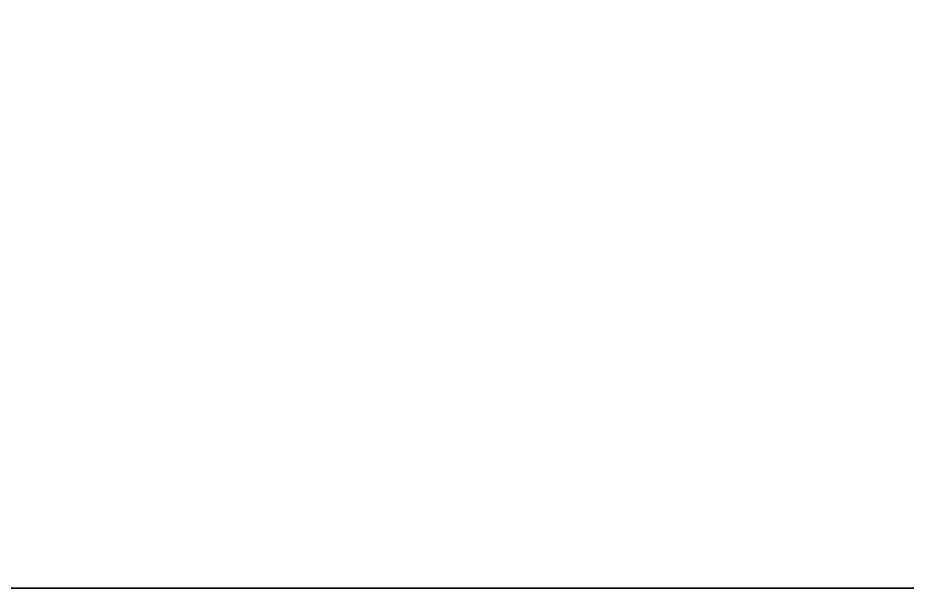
# Model space of a CAD drawing. Extents: x 0 to 4956, y -4930 to 0.
# Drawn here: x 211.33 to 232.2, y -3323.03 to -3309.62 of the extents above; entities that cross this region are included whole.
import ezdxf

# ---------------------------------------------------------------- set-up
doc = ezdxf.new("R2010")
doc.units = 0
for name, color, linetype in [('LAYER0', 7, 'CONTINUOUS'), ('LAYER148', 7, 'CONTINUOUS'), ('LAYER163', 7, 'CONTINUOUS'), ('LAYER216', 7, 'CONTINUOUS'), ('LAYER244', 7, 'CONTINUOUS'), ('LAYER440', 7, 'CONTINUOUS'), ('LAYER465', 7, 'CONTINUOUS'), ('LAYER490', 7, 'CONTINUOUS'), ('LAYER515', 7, 'CONTINUOUS')]:
    doc.layers.add(name, color=color, linetype=linetype)

msp = doc.modelspace()

# ---------------------------------------------------------------- linework, layer by layer
at = {"layer": 'LAYER0', "invisible_edges": 1}
for points in [[(4956, 0), (0, -4930), (0, 0), (4956, 0)], [(4956, -4930, 5), (0, 0, 5), (0, -4930, 5), (4956, -4930, 5)], [(0, 0, 5), (4956, -4930, 5), (4956, 0, 5), (0, 0, 5)], [(0, -4930), (4956, 0), (4956, -4930), (0, -4930)]]:
    msp.add_3dface(points, dxfattribs=at)
at = {"layer": 'LAYER148', "invisible_edges": 1}
for points in [[(120, -2592, 85), (670, -3372, 85), (120, -3372, 85), (120, -2592, 85)], [(670, -3372, 85), (120, -2592, 85), (670, -2592, 85), (670, -3372, 85)], [(670, -2592, 103), (120, -3372, 103), (670, -3372, 103), (670, -2592, 103)], [(120, -3372, 103), (670, -2592, 103), (120, -2592, 103), (120, -3372, 103)]]:
    msp.add_3dface(points, dxfattribs=at)
at = {"layer": 'LAYER163', "invisible_edges": 1}
for points in [[(120, -3372, 2544), (670, -2592, 2544), (120, -2592, 2544), (120, -3372, 2544)], [(670, -2592, 2544), (120, -3372, 2544), (670, -3372, 2544), (670, -2592, 2544)], [(670, -3372, 2526), (120, -2592, 2526), (670, -2592, 2526), (670, -3372, 2526)], [(120, -2592, 2526), (670, -3372, 2526), (120, -3372, 2526), (120, -2592, 2526)]]:
    msp.add_3dface(points, dxfattribs=at)
at = {"layer": 'LAYER216', "invisible_edges": 1}
for points in [[(144.6, -3372, 1989), (610, -2592, 1989), (144.6, -2592, 1989), (144.6, -3372, 1989)], [(610, -2592, 1989), (144.6, -3372, 1989), (610, -3372, 1989), (610, -2592, 1989)], [(610, -3372, 1971), (144.6, -2592, 1971), (610, -2592, 1971), (610, -3372, 1971)], [(144.6, -2592, 1971), (610, -3372, 1971), (144.6, -3372, 1971), (144.6, -2592, 1971)]]:
    msp.add_3dface(points, dxfattribs=at)
at = {"layer": 'LAYER244', "invisible_edges": 1}
for points in [[(144.6, -3372, 871), (610, -2592, 871), (144.6, -2592, 871), (144.6, -3372, 871)], [(610, -2592, 871), (144.6, -3372, 871), (610, -3372, 871), (610, -2592, 871)], [(610, -3372, 853), (144.6, -2592, 853), (610, -2592, 853), (610, -3372, 853)], [(144.6, -2592, 853), (610, -3372, 853), (144.6, -3372, 853), (144.6, -2592, 853)]]:
    msp.add_3dface(points, dxfattribs=at)
at = {"layer": 'LAYER440', "invisible_edges": 1}
for points in [[(592, -3323, 113), (192, -3305, 113), (592, -3305, 113), (592, -3323, 113)], [(192, -3305, 113), (592, -3323, 113), (192, -3323, 113), (192, -3305, 113)], [(192, -3323, 242.75), (592, -3305, 242.75), (192, -3305, 242.75), (192, -3323, 242.75)], [(592, -3305, 242.75), (192, -3323, 242.75), (592, -3323, 242.75), (592, -3305, 242.75)], [(592, -3323, 113), (192, -3323, 242.75), (192, -3323, 113), (592, -3323, 113)], [(192, -3323, 242.75), (592, -3323, 113), (592, -3323, 242.75), (192, -3323, 242.75)]]:
    msp.add_3dface(points, dxfattribs=at)
at = {"layer": 'LAYER465', "invisible_edges": 1}
for points in [[(592, -3323, 299.75), (192, -3305, 299.75), (592, -3305, 299.75), (592, -3323, 299.75)], [(192, -3305, 299.75), (592, -3323, 299.75), (192, -3323, 299.75), (192, -3305, 299.75)], [(192, -3323, 429.5), (592, -3305, 429.5), (192, -3305, 429.5), (192, -3323, 429.5)], [(592, -3305, 429.5), (192, -3323, 429.5), (592, -3323, 429.5), (592, -3305, 429.5)], [(592, -3323, 299.75), (192, -3323, 429.5), (192, -3323, 299.75), (592, -3323, 299.75)], [(192, -3323, 429.5), (592, -3323, 299.75), (592, -3323, 429.5), (192, -3323, 429.5)]]:
    msp.add_3dface(points, dxfattribs=at)
at = {"layer": 'LAYER490', "invisible_edges": 1}
for points in [[(592, -3323, 486.5), (192, -3305, 486.5), (592, -3305, 486.5), (592, -3323, 486.5)], [(192, -3305, 486.5), (592, -3323, 486.5), (192, -3323, 486.5), (192, -3305, 486.5)], [(192, -3323, 616.25), (592, -3305, 616.25), (192, -3305, 616.25), (192, -3323, 616.25)], [(592, -3305, 616.25), (192, -3323, 616.25), (592, -3323, 616.25), (592, -3305, 616.25)], [(592, -3323, 486.5), (192, -3323, 616.25), (192, -3323, 486.5), (592, -3323, 486.5)], [(192, -3323, 616.25), (592, -3323, 486.5), (592, -3323, 616.25), (192, -3323, 616.25)]]:
    msp.add_3dface(points, dxfattribs=at)
at = {"layer": 'LAYER515', "invisible_edges": 1}
for points in [[(592, -3323, 673.25), (192, -3305, 673.25), (592, -3305, 673.25), (592, -3323, 673.25)], [(192, -3305, 673.25), (592, -3323, 673.25), (192, -3323, 673.25), (192, -3305, 673.25)], [(192, -3323, 803), (592, -3305, 803), (192, -3305, 803), (192, -3323, 803)], [(592, -3305, 803), (192, -3323, 803), (592, -3323, 803), (592, -3305, 803)], [(592, -3323, 673.25), (192, -3323, 803), (192, -3323, 673.25), (592, -3323, 673.25)], [(192, -3323, 803), (592, -3323, 673.25), (592, -3323, 803), (192, -3323, 803)]]:
    msp.add_3dface(points, dxfattribs=at)

doc.saveas('drawing.dxf')
